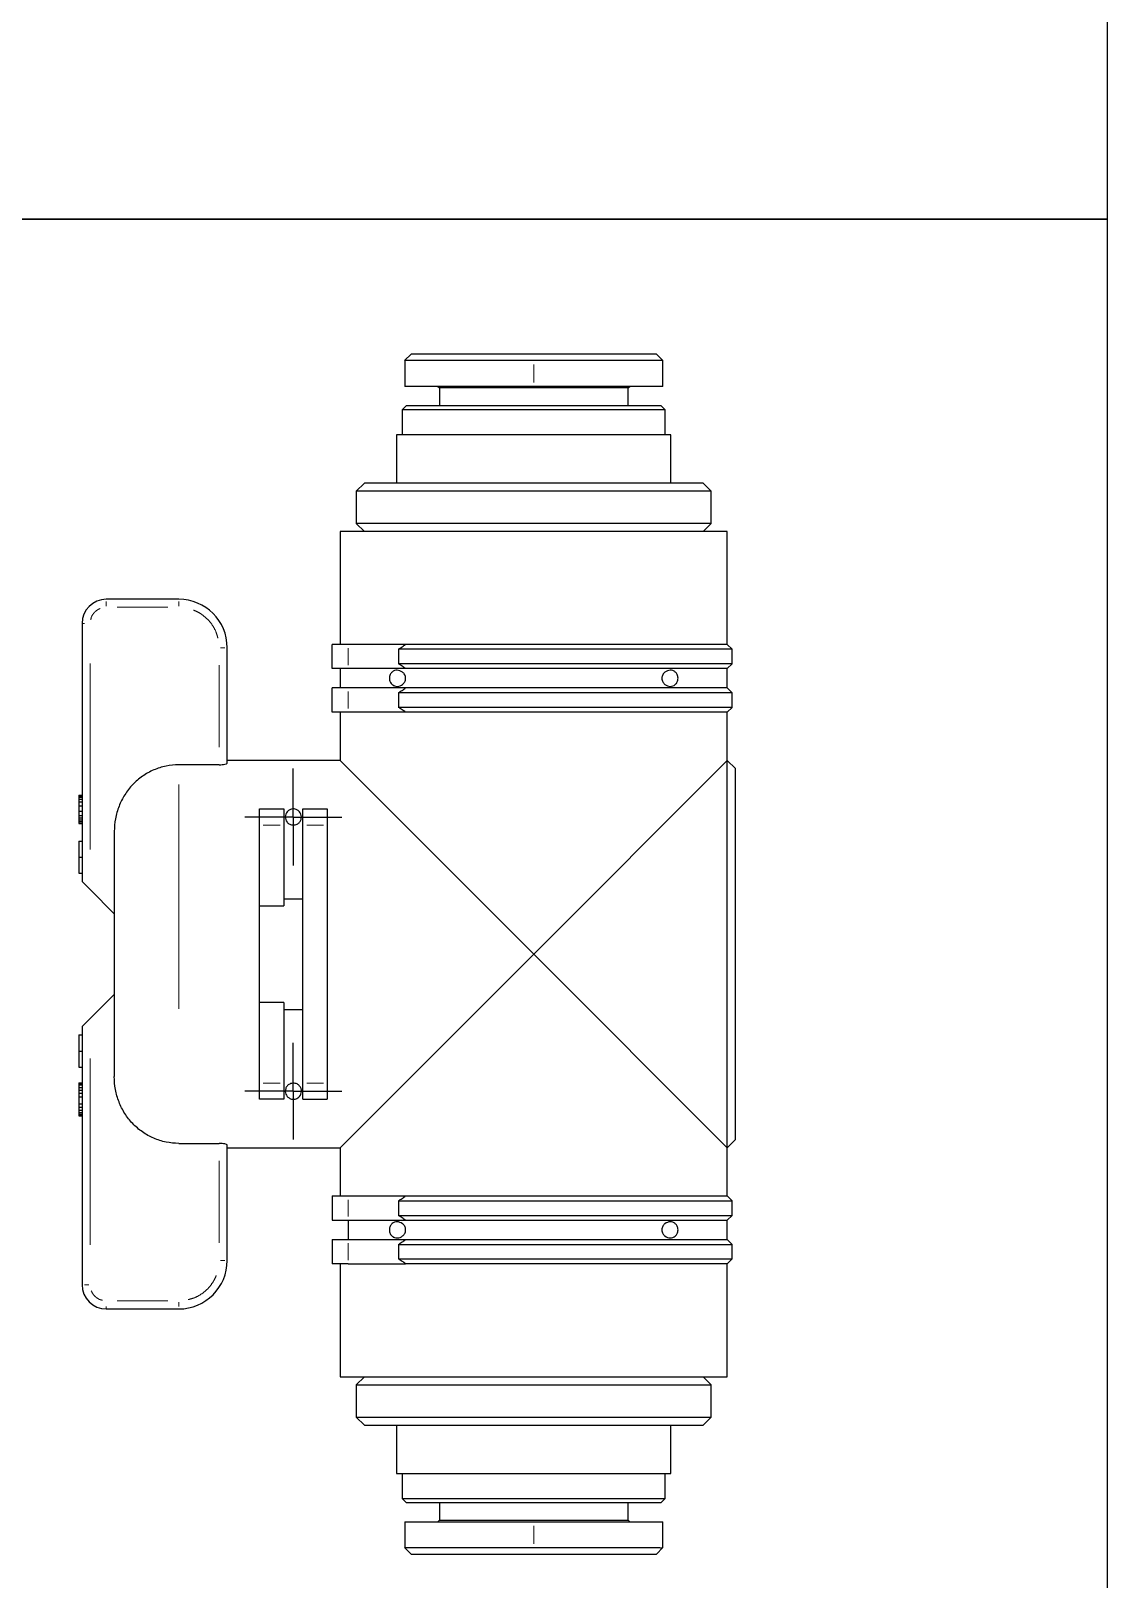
# Model space of a CAD drawing. Header units: millimetres. Extents: x 747 to 1883, y 1260 to 2217.
# Drawn here: x 855.26 to 867.48, y 1615.83 to 1633.42 of the extents above; entities that cross this region are included whole.
import ezdxf

# ---------------------------------------------------------------- set-up
doc = ezdxf.new("R2010")
doc.units = ezdxf.units.MM
doc.linetypes.add('PHANTOM', pattern=[12.7, 6.35, -1.27, 1.27, -1.27, 1.27, -1.27])
doc.layers.add('FORMAT', color=7, linetype='Continuous')

# ---------------------------------------------------------------- blocks, each defined once
blk = doc.blocks.new('SW_CENTERMARKSYMBOL_4')
at = {"layer": 'FORMAT', "color": 0}
for p, q in [((0, 2.5), (0, 3)), ((0, 0), (0, 2.5)), ((-2.5, 0), (-3, 0)), ((0, 0), (-2.5, 0)), ((0, 0), (0, -2.5)), ((0, 0), (2.5, 0)), ((2.5, 0), (3, 0)), ((0, -2.5), (0, -3))]:
    blk.add_line(p, q, dxfattribs=at)
blk = doc.blocks.new('SW_CENTERMARKSYMBOL_5')
at = {"layer": 'FORMAT', "color": 0}
for p, q in [((0, 2.5), (0, 3)), ((0, 0), (0, 2.5)), ((-2.5, 0), (-3, 0)), ((0, 0), (-2.5, 0)), ((0, 0), (0, -2.5)), ((0, 0), (2.5, 0)), ((2.5, 0), (3, 0)), ((0, -2.5), (0, -3))]:
    blk.add_line(p, q, dxfattribs=at)

msp = doc.modelspace()

# ---------------------------------------------------------------- linework, layer by layer
at = {"color": 7, "linetype": 'Continuous', "lineweight": 25}
for p, q in [((859.575, 1629.751), (859.501, 1629.677)), ((859.502, 1629.678), (859.502, 1629.384)), ((862.435, 1629.677), (862.361, 1629.751)), ((862.434, 1629.384), (862.434, 1629.679)), ((859.878, 1629.384), (859.896, 1629.366)), ((859.896, 1629.366), (859.896, 1629.164)), ((862.04, 1629.366), (859.896, 1629.366)), ((862.04, 1629.366), (862.058, 1629.384)), ((862.04, 1629.164), (862.04, 1629.366)), ((859.52, 1629.164), (859.474, 1629.118)), ((859.474, 1629.118), (859.474, 1628.834)), ((860.968, 1629.118), (859.474, 1629.118)), ((862.416, 1629.164), (859.52, 1629.164)), ((862.462, 1629.118), (860.968, 1629.118)), ((862.462, 1629.118), (862.416, 1629.164)), ((862.462, 1628.834), (862.462, 1629.118)), ((859.41, 1628.834), (859.41, 1628.285)), ((862.526, 1628.834), (859.41, 1628.834)), ((862.526, 1628.285), (862.526, 1628.834)), ((859.044, 1628.285), (858.952, 1628.193)), ((860.968, 1628.285), (859.044, 1628.285)), ((862.892, 1628.285), (860.968, 1628.285)), ((862.984, 1628.193), (862.892, 1628.285)), ((858.952, 1628.193), (858.952, 1627.826)), ((862.984, 1628.193), (858.952, 1628.193)), ((862.984, 1627.826), (862.984, 1628.193)), ((858.769, 1627.735), (858.769, 1626.452)), ((863.167, 1627.735), (858.769, 1627.735)), ((858.952, 1627.826), (859.044, 1627.735)), ((862.984, 1627.826), (858.952, 1627.826)), ((862.892, 1627.735), (862.984, 1627.826)), ((863.167, 1626.452), (863.167, 1627.735)), ((856.936, 1626.965), (856.112, 1626.965)), ((855.837, 1626.69), (855.837, 1623.758)), ((858.677, 1626.177), (858.677, 1626.452)), ((858.861, 1626.452), (858.677, 1626.452)), ((859.513, 1626.452), (858.861, 1626.452)), ((863.167, 1626.452), (859.513, 1626.452)), ((863.222, 1626.397), (863.167, 1626.452)), ((857.486, 1625.102), (857.486, 1626.415)), ((859.432, 1626.397), (859.432, 1626.232)), ((863.222, 1626.397), (859.432, 1626.397)), ((863.222, 1626.232), (863.222, 1626.397)), ((858.861, 1626.177), (858.677, 1626.177)), ((858.769, 1626.177), (858.769, 1625.957)), ((859.513, 1626.177), (858.861, 1626.177)), ((863.222, 1626.232), (859.432, 1626.232)), ((863.167, 1626.177), (859.513, 1626.177)), ((863.167, 1626.177), (863.222, 1626.232)), ((863.167, 1625.957), (863.167, 1626.177)), ((858.677, 1625.682), (858.677, 1625.957)), ((858.861, 1625.957), (858.677, 1625.957)), ((859.513, 1625.957), (858.861, 1625.957)), ((863.167, 1625.957), (859.513, 1625.957)), ((863.222, 1625.902), (863.167, 1625.957)), ((859.432, 1625.902), (859.432, 1625.737)), ((863.222, 1625.902), (859.432, 1625.902)), ((863.222, 1625.737), (863.222, 1625.902)), ((858.861, 1625.682), (858.677, 1625.682)), ((858.769, 1625.682), (858.769, 1625.133)), ((859.513, 1625.682), (858.861, 1625.682)), ((863.222, 1625.737), (859.432, 1625.737)), ((863.167, 1625.682), (859.513, 1625.682)), ((863.167, 1625.682), (863.222, 1625.737)), ((863.167, 1625.133), (863.167, 1625.682)), ((857.395, 1625.084), (856.936, 1625.084)), ((858.769, 1625.133), (857.486, 1625.133)), ((860.968, 1622.933), (858.769, 1625.133)), ((860.968, 1622.933), (863.167, 1625.133)), ((863.259, 1625.041), (863.167, 1625.133)), ((863.167, 1620.734), (863.167, 1625.133)), ((863.259, 1622.933), (863.259, 1625.041)), ((855.8, 1624.739), (855.837, 1624.739)), ((855.8, 1624.739), (855.8, 1624.732)), ((855.8, 1624.732), (855.837, 1624.732)), ((855.8, 1624.732), (855.8, 1624.716)), ((855.8, 1624.716), (855.837, 1624.716)), ((855.8, 1624.716), (855.8, 1624.695)), ((855.8, 1624.695), (855.837, 1624.695)), ((855.8, 1624.695), (855.8, 1624.665)), ((855.8, 1624.665), (855.8, 1624.618)), ((855.8, 1624.665), (855.837, 1624.665)), ((855.8, 1624.618), (855.837, 1624.618)), ((855.8, 1624.618), (855.8, 1624.556)), ((855.8, 1624.556), (855.837, 1624.556)), ((855.8, 1624.556), (855.8, 1624.51)), ((855.8, 1624.51), (855.837, 1624.51)), ((855.8, 1624.51), (855.8, 1624.482)), ((857.853, 1624.583), (858.128, 1624.583)), ((857.853, 1624.4), (857.853, 1624.583)), ((858.128, 1624.583), (858.128, 1624.4)), ((858.347, 1624.583), (858.622, 1624.583)), ((858.347, 1624.4), (858.347, 1624.583)), ((858.622, 1624.583), (858.622, 1624.4)), ((855.8, 1624.482), (855.837, 1624.482)), ((855.8, 1624.482), (855.8, 1624.458)), ((855.8, 1624.458), (855.837, 1624.458)), ((855.8, 1624.458), (855.8, 1624.44)), ((855.8, 1624.44), (855.837, 1624.44)), ((855.8, 1624.44), (855.8, 1624.422)), ((855.8, 1624.422), (855.837, 1624.422)), ((855.8, 1624.422), (855.8, 1624.418)), ((855.8, 1624.418), (855.837, 1624.418)), ((855.8, 1624.418), (855.8, 1624.417)), ((855.8, 1624.417), (855.837, 1624.417)), ((857.853, 1623.483), (857.853, 1624.4)), ((858.128, 1624.4), (858.128, 1623.483)), ((858.347, 1621.467), (858.347, 1624.4)), ((858.622, 1624.4), (858.622, 1621.467)), ((855.8, 1624.218), (855.8, 1624.035)), ((855.8, 1624.218), (855.837, 1624.218)), ((855.8, 1624.035), (855.8, 1623.852)), ((855.8, 1624.035), (855.837, 1624.035)), ((855.8, 1623.852), (855.837, 1623.852)), ((855.837, 1623.758), (855.928, 1623.667)), ((855.928, 1623.667), (856.203, 1623.392)), ((857.853, 1623.483), (858.128, 1623.483)), ((857.853, 1622.384), (857.853, 1623.483)), ((858.128, 1623.562), (858.347, 1623.562)), ((858.769, 1620.734), (860.968, 1622.933)), ((863.167, 1620.734), (860.968, 1622.933)), ((863.259, 1620.826), (863.259, 1622.933)), ((856.203, 1622.475), (855.928, 1622.2)), ((857.853, 1621.467), (857.853, 1622.384)), ((858.128, 1622.384), (857.853, 1622.384)), ((858.128, 1622.384), (858.128, 1621.467)), ((858.128, 1622.305), (858.347, 1622.305)), ((855.928, 1622.2), (855.837, 1622.109)), ((855.837, 1622.109), (855.837, 1619.177)), ((855.8, 1622.015), (855.8, 1621.832)), ((855.8, 1622.015), (855.837, 1622.015)), ((855.8, 1621.832), (855.837, 1621.832)), ((855.8, 1621.832), (855.8, 1621.649)), ((855.8, 1621.649), (855.837, 1621.649)), ((855.8, 1621.471), (855.837, 1621.471)), ((855.8, 1621.471), (855.8, 1621.462)), ((855.8, 1621.462), (855.837, 1621.462)), ((855.8, 1621.462), (855.8, 1621.448)), ((855.8, 1621.448), (855.837, 1621.448)), ((855.8, 1621.448), (855.8, 1621.416)), ((855.8, 1621.416), (855.837, 1621.416)), ((855.8, 1621.416), (855.8, 1621.389)), ((855.8, 1621.389), (855.837, 1621.389)), ((855.8, 1621.389), (855.8, 1621.353)), ((855.8, 1621.353), (855.8, 1621.313)), ((855.8, 1621.353), (855.837, 1621.353)), ((857.853, 1621.284), (857.853, 1621.467)), ((858.128, 1621.467), (858.128, 1621.284)), ((858.347, 1621.284), (858.347, 1621.467)), ((858.622, 1621.467), (858.622, 1621.284)), ((855.8, 1621.313), (855.8, 1621.232)), ((855.8, 1621.313), (855.837, 1621.313)), ((855.8, 1621.232), (855.837, 1621.232)), ((855.8, 1621.232), (855.8, 1621.193)), ((855.8, 1621.193), (855.837, 1621.193)), ((855.8, 1621.193), (855.8, 1621.16)), ((858.128, 1621.284), (857.853, 1621.284)), ((858.347, 1621.284), (858.622, 1621.284)), ((855.8, 1621.16), (855.837, 1621.16)), ((855.8, 1621.16), (855.8, 1621.135)), ((855.8, 1621.135), (855.837, 1621.135)), ((855.8, 1621.135), (855.8, 1621.113)), ((855.8, 1621.113), (855.837, 1621.113)), ((855.8, 1621.113), (855.8, 1621.104)), ((855.8, 1621.104), (855.837, 1621.104)), ((855.8, 1621.104), (855.8, 1621.094)), ((855.8, 1621.094), (855.837, 1621.094)), ((863.167, 1620.734), (863.259, 1620.826)), ((856.936, 1620.783), (857.395, 1620.783)), ((857.486, 1619.452), (857.486, 1620.765)), ((857.486, 1620.734), (858.769, 1620.734)), ((858.769, 1620.734), (858.769, 1620.185)), ((863.167, 1620.185), (863.167, 1620.734)), ((858.677, 1620.185), (858.677, 1619.91)), ((858.677, 1620.185), (858.861, 1620.185)), ((858.861, 1620.185), (859.513, 1620.185)), ((859.432, 1620.13), (863.222, 1620.13)), ((859.432, 1620.13), (859.432, 1619.965)), ((859.513, 1620.185), (863.167, 1620.185)), ((863.222, 1620.13), (863.167, 1620.185)), ((863.222, 1619.965), (863.222, 1620.13)), ((859.432, 1619.965), (863.222, 1619.965)), ((863.167, 1619.91), (863.222, 1619.965)), ((858.677, 1619.91), (858.861, 1619.91)), ((858.861, 1619.91), (858.861, 1619.69)), ((858.861, 1619.91), (859.513, 1619.91)), ((859.513, 1619.91), (863.167, 1619.91)), ((863.167, 1619.69), (863.167, 1619.91)), ((858.677, 1619.69), (858.677, 1619.415)), ((858.677, 1619.69), (858.861, 1619.69)), ((858.861, 1619.69), (859.513, 1619.69)), ((859.432, 1619.635), (863.222, 1619.635)), ((859.432, 1619.635), (859.432, 1619.47)), ((859.513, 1619.69), (863.167, 1619.69)), ((863.222, 1619.635), (863.167, 1619.69)), ((863.222, 1619.47), (863.222, 1619.635)), ((858.861, 1619.415), (858.677, 1619.415)), ((858.769, 1619.415), (858.769, 1618.132)), ((858.861, 1619.415), (859.513, 1619.415)), ((859.432, 1619.47), (863.222, 1619.47)), ((863.167, 1619.415), (859.513, 1619.415)), ((863.167, 1619.415), (863.222, 1619.47)), ((863.167, 1618.132), (863.167, 1619.415)), ((856.112, 1618.902), (856.936, 1618.902)), ((858.769, 1618.132), (863.167, 1618.132)), ((859.044, 1618.132), (858.952, 1618.04)), ((858.952, 1618.04), (858.952, 1617.674)), ((858.952, 1618.04), (862.984, 1618.04)), ((862.984, 1618.04), (862.892, 1618.132)), ((862.984, 1617.674), (862.984, 1618.04)), ((858.952, 1617.674), (859.044, 1617.582)), ((858.952, 1617.674), (860.968, 1617.674)), ((860.968, 1617.674), (862.984, 1617.674)), ((862.892, 1617.582), (862.984, 1617.674)), ((859.044, 1617.582), (862.892, 1617.582)), ((859.41, 1617.582), (859.41, 1617.033)), ((862.526, 1617.033), (862.526, 1617.582)), ((859.41, 1617.033), (860.968, 1617.033)), ((859.474, 1617.033), (859.474, 1616.749)), ((860.968, 1617.033), (862.526, 1617.033)), ((862.462, 1616.749), (862.462, 1617.033)), ((859.474, 1616.749), (859.52, 1616.703)), ((859.474, 1616.749), (862.462, 1616.749)), ((859.52, 1616.703), (862.416, 1616.703)), ((859.896, 1616.703), (859.896, 1616.501)), ((862.04, 1616.501), (862.04, 1616.703)), ((862.416, 1616.703), (862.462, 1616.749)), ((859.502, 1616.483), (859.502, 1616.189)), ((859.896, 1616.501), (859.878, 1616.483)), ((859.896, 1616.501), (862.04, 1616.501)), ((862.058, 1616.483), (862.04, 1616.501)), ((862.434, 1616.188), (862.434, 1616.483)), ((859.501, 1616.19), (859.575, 1616.116)), ((859.575, 1616.116), (862.361, 1616.116)), ((862.361, 1616.116), (862.435, 1616.19))]:
    msp.add_line(p, q, dxfattribs=at)
at = {"color": 8, "linetype": 'PHANTOM', "lineweight": 18}
for p, q in [((860.968, 1629.633), (860.968, 1629.428)), ((856.112, 1626.887), (856.112, 1626.938)), ((856.813, 1626.874), (856.235, 1626.874)), ((856.936, 1626.887), (856.936, 1626.938)), ((855.838, 1626.69), (855.864, 1626.69)), ((857.408, 1626.415), (857.459, 1626.415)), ((858.861, 1626.218), (858.861, 1626.411)), ((855.928, 1626.237), (855.928, 1624.12)), ((857.395, 1625.284), (857.395, 1626.216)), ((858.861, 1625.724), (858.861, 1625.916)), ((856.936, 1624.859), (856.936, 1622.312)), ((858.086, 1624.4), (857.894, 1624.4)), ((858.581, 1624.4), (858.389, 1624.4)), ((855.928, 1621.747), (855.928, 1619.63)), ((857.894, 1621.467), (858.086, 1621.467)), ((858.389, 1621.467), (858.581, 1621.467)), ((857.395, 1619.651), (857.395, 1620.583)), ((858.861, 1620.143), (858.861, 1619.951)), ((858.861, 1619.456), (858.861, 1619.649)), ((857.408, 1619.452), (857.459, 1619.452)), ((855.915, 1619.177), (855.864, 1619.177)), ((856.112, 1618.903), (856.112, 1618.929)), ((856.235, 1618.993), (856.813, 1618.993)), ((856.936, 1618.98), (856.936, 1618.929)), ((860.968, 1616.439), (860.968, 1616.234))]:
    msp.add_line(p, q, dxfattribs=at)
for points in [[(834.594, 1650.201), (867.481, 1650.201), (867.481, 1631.283), (834.594, 1631.283)], [(834.594, 1631.283), (867.481, 1631.283), (867.481, 1605.094), (834.594, 1605.094)]]:
    msp.add_lwpolyline(points, close=True)
at = {"color": 7, "linetype": 'Continuous', "lineweight": 25}
for centre, radius, start, end in [((856.112, 1626.69), 0.275, 90, 180), ((856.936, 1626.415), 0.55, 0, 90), ((856.936, 1619.452), 0.55, 270, 0), ((856.112, 1619.177), 0.275, 180, 270)]:
    msp.add_arc(centre, radius, start, end, dxfattribs=at)
for points, knots in [([(860.968, 1629.677), (860.898, 1629.677), (860.793, 1629.677), (860.655, 1629.677), (860.521, 1629.677), (860.392, 1629.677), (860.27, 1629.677), (860.154, 1629.677), (860.047, 1629.677), (859.95, 1629.677), (859.86, 1629.677), (859.76, 1629.677), (859.671, 1629.677), (859.606, 1629.677), (859.561, 1629.677), (859.527, 1629.677), (859.508, 1629.677), (859.5, 1629.677), (859.502, 1629.677), (859.502, 1629.677)], [0, 0, 0, 0, 0.084673, 0.126899, 0.169124, 0.253768, 0.295988, 0.338208, 0.422802, 0.465017, 0.50723, 0.591781, 0.677645, 0.740193, 0.802744, 0.867081, 0.93142, 0.994679, 1, 1, 1, 1]), ([(862.361, 1629.751), (862.361, 1629.751), (862.36, 1629.751), (862.356, 1629.751), (862.348, 1629.751), (862.338, 1629.751), (862.322, 1629.751), (862.303, 1629.751), (862.274, 1629.751), (862.244, 1629.751), (862.212, 1629.751), (862.182, 1629.751), (862.15, 1629.751), (862.117, 1629.751), (862.08, 1629.751), (862.04, 1629.751), (861.999, 1629.751), (861.943, 1629.751), (861.847, 1629.751), (861.741, 1629.751), (861.625, 1629.751), (861.548, 1629.751), (861.486, 1629.751), (861.438, 1629.751), (861.389, 1629.751), (861.323, 1629.751), (861.255, 1629.751), (861.187, 1629.751), (861.135, 1629.751), (861.083, 1629.751), (861.031, 1629.751), (860.961, 1629.751), (860.891, 1629.751), (860.821, 1629.751), (860.769, 1629.751), (860.718, 1629.751), (860.65, 1629.751), (860.583, 1629.751), (860.517, 1629.751), (860.469, 1629.751), (860.421, 1629.751), (860.359, 1629.751), (860.299, 1629.751), (860.242, 1629.751), (860.186, 1629.751), (860.132, 1629.751), (860.081, 1629.751), (860.031, 1629.751), (859.984, 1629.751), (859.94, 1629.751), (859.898, 1629.751), (859.858, 1629.751), (859.813, 1629.751), (859.779, 1629.751), (859.748, 1629.751), (859.719, 1629.751), (859.693, 1629.751), (859.664, 1629.751), (859.644, 1629.751), (859.622, 1629.751), (859.608, 1629.751), (859.593, 1629.751), (859.585, 1629.751), (859.578, 1629.751), (859.575, 1629.751), (859.575, 1629.751), (859.575, 1629.751)], [0, 0, 0, 0, 0.011057, 0.033179, 0.044236, 0.066357, 0.077415, 0.099536, 0.121657, 0.14378, 0.154837, 0.17696, 0.188017, 0.199075, 0.221198, 0.232256, 0.243314, 0.265439, 0.287564, 0.331908, 0.354036, 0.376166, 0.387224, 0.398283, 0.409341, 0.4204, 0.442533, 0.453591, 0.46465, 0.475709, 0.486768, 0.497827, 0.51996, 0.531019, 0.542078, 0.553137, 0.564196, 0.586328, 0.597387, 0.608445, 0.619504, 0.630562, 0.652692, 0.66375, 0.674809, 0.696936, 0.707994, 0.719052, 0.741178, 0.752236, 0.763294, 0.785418, 0.796476, 0.818599, 0.829656, 0.840714, 0.862836, 0.873894, 0.896015, 0.907073, 0.929194, 0.940252, 0.962373, 0.97343, 0.995551, 1, 1, 1, 1]), ([(862.434, 1629.677), (862.434, 1629.677), (862.426, 1629.677), (862.393, 1629.677), (862.368, 1629.677), (862.32, 1629.677), (862.301, 1629.677), (862.26, 1629.677), (862.237, 1629.677), (862.164, 1629.677), (862.108, 1629.677), (862.011, 1629.677), (861.977, 1629.677), (861.905, 1629.677), (861.867, 1629.677), (861.747, 1629.677), (861.66, 1629.677), (861.521, 1629.677), (861.473, 1629.677), (861.376, 1629.677), (861.327, 1629.677), (861.227, 1629.677), (861.176, 1629.677), (861.073, 1629.677), (861.02, 1629.677), (860.968, 1629.677)], [0, 0, 0, 0, 0.125, 0.125, 0.25, 0.25, 0.3125, 0.3125, 0.375, 0.375, 0.5, 0.5, 0.5625, 0.5625, 0.625, 0.625, 0.75, 0.75, 0.8125, 0.8125, 0.875, 0.875, 0.9375, 0.9375, 1, 1, 1, 1]), ([(860.968, 1629.384), (860.882, 1629.384), (860.792, 1629.384), (860.611, 1629.384), (860.519, 1629.384), (860.338, 1629.384), (860.25, 1629.384), (860.082, 1629.384), (860.003, 1629.384), (859.86, 1629.384), (859.796, 1629.384), (859.686, 1629.384), (859.641, 1629.384), (859.569, 1629.384), (859.543, 1629.384), (859.51, 1629.384), (859.502, 1629.384), (859.502, 1629.384)], [0, 0, 0, 0, 0.125, 0.125, 0.25, 0.25, 0.375, 0.375, 0.5, 0.5, 0.625, 0.625, 0.75, 0.75, 0.875, 0.875, 1, 1, 1, 1]), ([(862.433, 1629.384), (862.433, 1629.384), (862.432, 1629.384), (862.416, 1629.384), (862.386, 1629.384), (862.342, 1629.384), (862.285, 1629.384), (862.215, 1629.384), (862.13, 1629.384), (862.035, 1629.384), (861.932, 1629.384), (861.823, 1629.384), (861.704, 1629.384), (861.581, 1629.384), (861.46, 1629.384), (861.342, 1629.384), (861.218, 1629.384), (861.093, 1629.384), (861.009, 1629.384), (860.968, 1629.384)], [0, 0, 0, 0, 0.048691, 0.113007, 0.179161, 0.245312, 0.309916, 0.374514, 0.441383, 0.508244, 0.566811, 0.625371, 0.686281, 0.747181, 0.797088, 0.846991, 0.898777, 0.950561, 1, 1, 1, 1]), ([(859.432, 1626.397), (859.445, 1626.406), (859.473, 1626.425), (859.5, 1626.443), (859.513, 1626.452)], [0, 0, 0, 0, 0.504254, 1, 1, 1, 1]), ([(859.513, 1626.067), (859.513, 1626.052), (859.509, 1626.038), (859.496, 1626.015), (859.488, 1626.005), (859.46, 1625.983), (859.439, 1625.976), (859.408, 1625.975), (859.397, 1625.977), (859.378, 1625.984), (859.368, 1625.989), (859.351, 1626.004), (859.343, 1626.014), (859.332, 1626.038), (859.329, 1626.052), (859.329, 1626.082), (859.332, 1626.096), (859.343, 1626.121), (859.351, 1626.13), (859.377, 1626.153), (859.397, 1626.159), (859.438, 1626.158), (859.46, 1626.151), (859.487, 1626.129), (859.496, 1626.12), (859.509, 1626.096), (859.513, 1626.082), (859.513, 1626.067)], [0, 0, 0, 0, 0.0625, 0.0625, 0.125, 0.125, 0.25, 0.25, 0.3125, 0.3125, 0.375, 0.375, 0.4375, 0.4375, 0.5, 0.5, 0.5625, 0.5625, 0.625, 0.625, 0.75, 0.75, 0.875, 0.875, 0.9375, 0.9375, 1, 1, 1, 1]), ([(859.513, 1626.177), (859.5, 1626.186), (859.473, 1626.204), (859.445, 1626.223), (859.432, 1626.232)], [0, 0, 0, 0, 0.495746, 1, 1, 1, 1]), ([(862.423, 1626.067), (862.423, 1626.082), (862.427, 1626.096), (862.44, 1626.12), (862.449, 1626.129), (862.476, 1626.151), (862.497, 1626.158), (862.529, 1626.159), (862.539, 1626.158), (862.558, 1626.151), (862.568, 1626.146), (862.585, 1626.131), (862.593, 1626.121), (862.604, 1626.097), (862.607, 1626.082), (862.607, 1626.052), (862.604, 1626.038), (862.593, 1626.014), (862.585, 1626.004), (862.559, 1625.981), (862.539, 1625.975), (862.498, 1625.976), (862.476, 1625.983), (862.449, 1626.005), (862.44, 1626.015), (862.427, 1626.038), (862.423, 1626.052), (862.423, 1626.067)], [0, 0, 0, 0, 0.0625, 0.0625, 0.125, 0.125, 0.25, 0.25, 0.3125, 0.3125, 0.375, 0.375, 0.4375, 0.4375, 0.5, 0.5, 0.5625, 0.5625, 0.625, 0.625, 0.75, 0.75, 0.875, 0.875, 0.9375, 0.9375, 1, 1, 1, 1]), ([(859.432, 1625.902), (859.445, 1625.912), (859.473, 1625.93), (859.5, 1625.948), (859.513, 1625.957)], [0, 0, 0, 0, 0.504254, 1, 1, 1, 1]), ([(859.513, 1625.682), (859.5, 1625.691), (859.473, 1625.71), (859.445, 1625.728), (859.432, 1625.737)], [0, 0, 0, 0, 0.495746, 1, 1, 1, 1]), ([(856.936, 1625.084), (856.887, 1625.084), (856.839, 1625.079), (856.743, 1625.06), (856.696, 1625.045), (856.606, 1625.006), (856.564, 1624.982), (856.484, 1624.926), (856.446, 1624.894), (856.379, 1624.824), (856.349, 1624.785), (856.296, 1624.702), (856.275, 1624.659), (856.239, 1624.568), (856.226, 1624.52), (856.208, 1624.424), (856.203, 1624.375), (856.203, 1624.326)], [0, 0, 0, 0, 0.125, 0.125, 0.25, 0.25, 0.375, 0.375, 0.5, 0.5, 0.625, 0.625, 0.75, 0.75, 0.875, 0.875, 1, 1, 1, 1]), ([(857.395, 1625.084), (857.419, 1625.084), (857.443, 1625.087), (857.476, 1625.093), (857.486, 1625.098), (857.486, 1625.102)], [0, 0, 0, 0, 0.5, 0.5, 1, 1, 1, 1]), ([(858.237, 1624.583), (858.252, 1624.583), (858.266, 1624.579), (858.29, 1624.567), (858.299, 1624.56), (858.322, 1624.534), (858.329, 1624.514), (858.329, 1624.483), (858.328, 1624.473), (858.321, 1624.452), (858.316, 1624.442), (858.301, 1624.424), (858.291, 1624.416), (858.267, 1624.403), (858.252, 1624.4), (858.223, 1624.4), (858.208, 1624.403), (858.184, 1624.415), (858.174, 1624.424), (858.152, 1624.451), (858.145, 1624.473), (858.146, 1624.514), (858.153, 1624.534), (858.175, 1624.56), (858.185, 1624.567), (858.208, 1624.579), (858.223, 1624.583), (858.237, 1624.583)], [0, 0, 0, 0, 0.0625, 0.0625, 0.125, 0.125, 0.25, 0.25, 0.3125, 0.3125, 0.375, 0.375, 0.4375, 0.4375, 0.5, 0.5, 0.5625, 0.5625, 0.625, 0.625, 0.75, 0.75, 0.875, 0.875, 0.9375, 0.9375, 1, 1, 1, 1]), ([(856.203, 1624.326), (856.203, 1624.23), (856.203, 1624.043), (856.203, 1623.543), (856.203, 1623.242), (856.203, 1622.625), (856.203, 1622.324), (856.203, 1621.824), (856.203, 1621.637), (856.203, 1621.541)], [0, 0, 0, 0, 0.25, 0.25, 0.5, 0.5, 0.75, 0.75, 1, 1, 1, 1]), ([(856.936, 1620.783), (856.887, 1620.783), (856.839, 1620.788), (856.743, 1620.807), (856.696, 1620.822), (856.606, 1620.861), (856.564, 1620.885), (856.484, 1620.941), (856.446, 1620.973), (856.379, 1621.043), (856.349, 1621.082), (856.296, 1621.165), (856.275, 1621.208), (856.239, 1621.299), (856.226, 1621.347), (856.208, 1621.443), (856.203, 1621.492), (856.203, 1621.541)], [0, 0, 0, 0, 0.125, 0.125, 0.25, 0.25, 0.375, 0.375, 0.5, 0.5, 0.625, 0.625, 0.75, 0.75, 0.875, 0.875, 1, 1, 1, 1]), ([(858.237, 1621.284), (858.223, 1621.284), (858.209, 1621.288), (858.185, 1621.3), (858.176, 1621.307), (858.153, 1621.333), (858.146, 1621.353), (858.146, 1621.384), (858.147, 1621.394), (858.154, 1621.415), (858.159, 1621.425), (858.174, 1621.443), (858.184, 1621.451), (858.208, 1621.464), (858.223, 1621.467), (858.252, 1621.467), (858.267, 1621.464), (858.291, 1621.452), (858.301, 1621.443), (858.323, 1621.416), (858.33, 1621.394), (858.329, 1621.353), (858.322, 1621.333), (858.3, 1621.307), (858.29, 1621.3), (858.267, 1621.288), (858.252, 1621.284), (858.237, 1621.284)], [0, 0, 0, 0, 0.0625, 0.0625, 0.125, 0.125, 0.25, 0.25, 0.3125, 0.3125, 0.375, 0.375, 0.4375, 0.4375, 0.5, 0.5, 0.5625, 0.5625, 0.625, 0.625, 0.75, 0.75, 0.875, 0.875, 0.9375, 0.9375, 1, 1, 1, 1]), ([(857.486, 1620.765), (857.486, 1620.769), (857.476, 1620.774), (857.443, 1620.78), (857.419, 1620.783), (857.395, 1620.783)], [0, 0, 0, 0, 0.5, 0.5, 1, 1, 1, 1]), ([(859.432, 1620.13), (859.445, 1620.139), (859.473, 1620.157), (859.5, 1620.176), (859.513, 1620.185)], [0, 0, 0, 0, 0.504254, 1, 1, 1, 1]), ([(859.513, 1619.91), (859.5, 1619.919), (859.473, 1619.937), (859.445, 1619.955), (859.432, 1619.965)], [0, 0, 0, 0, 0.495746, 1, 1, 1, 1]), ([(859.513, 1619.8), (859.513, 1619.785), (859.509, 1619.771), (859.496, 1619.747), (859.488, 1619.738), (859.46, 1619.716), (859.439, 1619.709), (859.408, 1619.708), (859.397, 1619.709), (859.378, 1619.716), (859.368, 1619.721), (859.351, 1619.736), (859.343, 1619.746), (859.332, 1619.77), (859.329, 1619.785), (859.329, 1619.815), (859.332, 1619.829), (859.343, 1619.853), (859.351, 1619.863), (859.377, 1619.886), (859.397, 1619.892), (859.438, 1619.891), (859.46, 1619.884), (859.487, 1619.862), (859.496, 1619.852), (859.509, 1619.829), (859.513, 1619.815), (859.513, 1619.8)], [0, 0, 0, 0, 0.0625, 0.0625, 0.125, 0.125, 0.25, 0.25, 0.3125, 0.3125, 0.375, 0.375, 0.4375, 0.4375, 0.5, 0.5, 0.5625, 0.5625, 0.625, 0.625, 0.75, 0.75, 0.875, 0.875, 0.9375, 0.9375, 1, 1, 1, 1]), ([(862.423, 1619.8), (862.423, 1619.815), (862.427, 1619.829), (862.44, 1619.852), (862.449, 1619.862), (862.476, 1619.884), (862.497, 1619.891), (862.529, 1619.892), (862.539, 1619.89), (862.558, 1619.883), (862.568, 1619.878), (862.585, 1619.863), (862.593, 1619.853), (862.604, 1619.829), (862.607, 1619.815), (862.607, 1619.785), (862.604, 1619.771), (862.593, 1619.746), (862.585, 1619.737), (862.559, 1619.714), (862.539, 1619.708), (862.498, 1619.709), (862.476, 1619.716), (862.449, 1619.738), (862.44, 1619.747), (862.427, 1619.771), (862.423, 1619.785), (862.423, 1619.8)], [0, 0, 0, 0, 0.0625, 0.0625, 0.125, 0.125, 0.25, 0.25, 0.3125, 0.3125, 0.375, 0.375, 0.4375, 0.4375, 0.5, 0.5, 0.5625, 0.5625, 0.625, 0.625, 0.75, 0.75, 0.875, 0.875, 0.9375, 0.9375, 1, 1, 1, 1]), ([(859.432, 1619.635), (859.445, 1619.644), (859.473, 1619.663), (859.5, 1619.681), (859.513, 1619.69)], [0, 0, 0, 0, 0.504254, 1, 1, 1, 1]), ([(859.513, 1619.415), (859.5, 1619.424), (859.473, 1619.442), (859.445, 1619.461), (859.432, 1619.47)], [0, 0, 0, 0, 0.495746, 1, 1, 1, 1]), ([(859.502, 1616.483), (859.502, 1616.483), (859.51, 1616.483), (859.543, 1616.483), (859.569, 1616.483), (859.641, 1616.483), (859.686, 1616.483), (859.796, 1616.483), (859.86, 1616.483), (860.003, 1616.483), (860.082, 1616.483), (860.25, 1616.483), (860.338, 1616.483), (860.519, 1616.483), (860.611, 1616.483), (860.792, 1616.483), (860.882, 1616.483), (860.968, 1616.483)], [0, 0, 0, 0, 0.125, 0.125, 0.25, 0.25, 0.375, 0.375, 0.5, 0.5, 0.625, 0.625, 0.75, 0.75, 0.875, 0.875, 1, 1, 1, 1]), ([(860.968, 1616.483), (861.039, 1616.483), (861.182, 1616.483), (861.391, 1616.483), (861.59, 1616.483), (861.777, 1616.483), (861.948, 1616.483), (862.103, 1616.483), (862.235, 1616.483), (862.323, 1616.483), (862.376, 1616.483), (862.407, 1616.483), (862.426, 1616.483), (862.435, 1616.483), (862.433, 1616.483), (862.433, 1616.483)], [0, 0, 0, 0, 0.0853445, 0.1731489, 0.2590744, 0.3471676, 0.4397461, 0.534461, 0.6387044, 0.7453197, 0.8043609, 0.8634042, 0.9238853, 0.9843673, 1, 1, 1, 1]), ([(859.502, 1616.19), (859.503, 1616.19), (859.505, 1616.19), (859.524, 1616.19), (859.555, 1616.19), (859.601, 1616.19), (859.657, 1616.19), (859.723, 1616.19), (859.798, 1616.19), (859.88, 1616.19), (859.968, 1616.19), (860.061, 1616.19), (860.164, 1616.19), (860.273, 1616.19), (860.389, 1616.19), (860.539, 1616.19), (860.693, 1616.19), (860.848, 1616.19), (860.928, 1616.19), (860.968, 1616.19)], [0, 0, 0, 0, 0.057932, 0.122906, 0.187879, 0.252737, 0.318083, 0.376309, 0.434932, 0.493165, 0.545668, 0.598166, 0.65227, 0.706369, 0.758706, 0.811046, 0.903904, 0.951741, 1, 1, 1, 1]), ([(860.968, 1616.19), (861.02, 1616.19), (861.072, 1616.19), (861.175, 1616.19), (861.227, 1616.19), (861.377, 1616.19), (861.473, 1616.19), (861.75, 1616.19), (861.913, 1616.19), (862.108, 1616.19), (862.165, 1616.19), (862.263, 1616.19), (862.304, 1616.19), (862.369, 1616.19), (862.393, 1616.19), (862.418, 1616.189), (862.424, 1616.189), (862.432, 1616.189), (862.434, 1616.19), (862.434, 1616.19)], [0, 0, 0, 0, 0.0625, 0.0625, 0.125, 0.125, 0.25, 0.25, 0.5, 0.5, 0.625, 0.625, 0.75, 0.75, 0.875, 0.875, 0.9375, 0.9375, 1, 1, 1, 1])]:
    msp.add_open_spline(points, degree=3, knots=knots, dxfattribs=at)
at = {"color": 8, "linetype": 'PHANTOM', "lineweight": 18}
for points, knots in [([(855.937, 1626.733), (855.938, 1626.741), (855.941, 1626.762), (855.958, 1626.792), (855.981, 1626.821), (856.01, 1626.845), (856.033, 1626.855), (856.044, 1626.861)], [0, 0, 0, 0, 0.146494, 0.360151, 0.573247, 0.786904, 1, 1, 1, 1]), ([(857.38, 1626.522), (857.375, 1626.543), (857.362, 1626.594), (857.322, 1626.669), (857.263, 1626.742), (857.202, 1626.791), (857.148, 1626.823), (857.119, 1626.835), (857.105, 1626.841)], [0, 0, 0, 0, 0.147477, 0.360426, 0.573599, 0.786548, 0.892682, 1, 1, 1, 1]), ([(857.043, 1619.008), (857.064, 1619.013), (857.115, 1619.026), (857.19, 1619.066), (857.263, 1619.125), (857.312, 1619.186), (857.344, 1619.24), (857.356, 1619.269), (857.362, 1619.283)], [0, 0, 0, 0, 0.147477, 0.360426, 0.573599, 0.786548, 0.892682, 1, 1, 1, 1]), ([(856.069, 1619.002), (856.061, 1619.003), (856.04, 1619.006), (856.01, 1619.023), (855.981, 1619.046), (855.957, 1619.075), (855.947, 1619.098), (855.941, 1619.109)], [0, 0, 0, 0, 0.146494, 0.360151, 0.5732473, 0.786904, 1, 1, 1, 1])]:
    msp.add_open_spline(points, degree=3, knots=knots, dxfattribs=at)

# ---------------------------------------------------------------- block references
at = {"layer": 'FORMAT', "xscale": 0.1832580834345294, "yscale": 0.1832580834345294, "zscale": 0.1832580834345294}
for name, p in [('SW_CENTERMARKSYMBOL_4', (858.237, 1624.491)), ('SW_CENTERMARKSYMBOL_5', (858.237, 1621.376))]:
    msp.add_blockref(name, p, dxfattribs=at)

doc.saveas('drawing.dxf')
